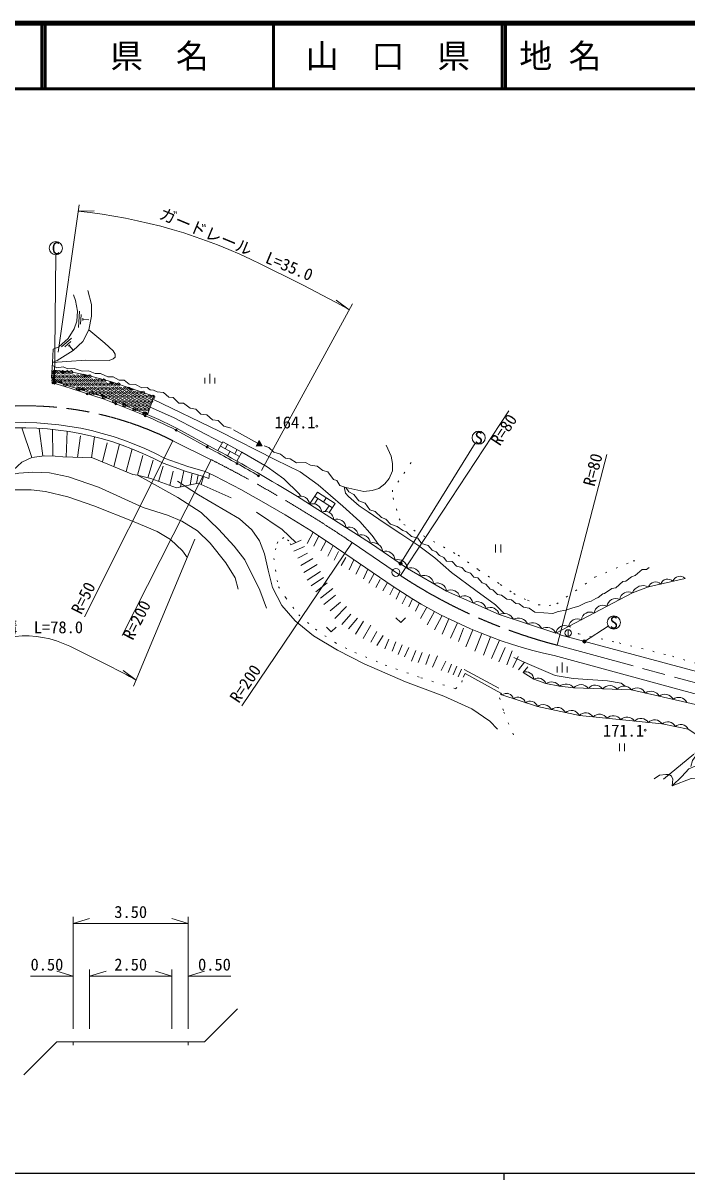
# Model space of a CAD drawing. Units: millimetres, scale not verified, with parts at other scales. Extents: x 40000 to 680000, y 20000 to 380000.
# Drawn here: x 294884 to 395870, y 204000 to 380000 of the extents above; entities that cross this region are included whole.
import ezdxf
from ezdxf.enums import TextEntityAlignment as Align

# ---------------------------------------------------------------- set-up
doc = ezdxf.new("R2010")
doc.units = ezdxf.units.MM
doc.header["$LTSCALE"] = 1000
doc.header["$PDMODE"] = 32
doc.header["$PDSIZE"] = 500
for name, pattern in [('CHAIN', [18.5, 12, -1.5, 3.5, -1.5]), ('DASHED', [7.5, 6, -1.5]), ('DOTTED', [1.75, 0.25, -1.5])]:
    doc.linetypes.add(name, pattern=pattern)
for name, color, linetype, lineweight in [('M-BGD', 7, 'Continuous', 13), ('M-BMK', 2, 'CHAIN', 13), ('M-BMK-SRVR', 3, 'Continuous', 13), ('M-STR-HTXT', 7, 'Continuous', 13), ('M-STR-STRC', 7, 'Continuous', 13), ('M-TTL', 2, 'Continuous', 140), ('M-TTL-BAND', 7, 'Continuous', 25), ('M-TTL-LINE', 7, 'Continuous', 50)]:
    doc.layers.add(name, color=color, linetype=linetype, lineweight=lineweight)
doc.layers.add('M-TTL-TXT', color=7, linetype='Continuous')
doc.styles.add('ＭＳ ゴシック', font='')
doc.styles.get('ＭＳ ゴシック').set_extended_font_data('MS Gothic')

msp = doc.modelspace()

# ---------------------------------------------------------------- hatches: boundary and pattern name
at = {"layer": 'M-BGD'}
for points in [[(300637, 327077), (301260, 327018, -0.84072)], [(304034, 326576), (304648, 326454, -0.84072)], [(299240, 325283, -1), (299540, 325283, -1)], [(300806, 325145), (300209, 325336, -0.84072)], [(304221, 324058), (303624, 324247, -0.84072)], [(308103, 325481), (308696, 325284, -0.84072)], [(311060, 324498), (311653, 324300, -0.84072)], [(304467, 323617, -1), (304767, 323617, -1)], [(307237, 323100), (306641, 323289, -0.84072)], [(308818, 322082, -1), (309118, 322082, -1)], [(310533, 321772), (309953, 322007, -0.84072)], [(313800, 320432), (313223, 320675, -0.84072)], [(313283, 320261, -1), (313583, 320261, -1)], [(318034, 318060, -1), (318334, 318060, -1)], [(322728, 315511, -1), (323028, 315511, -1)], [(330319, 315647), (331261, 315691), (330808, 316519)], [(327274, 313004, -1), (327574, 313004, -1)], [(330556, 311131, -1), (330856, 311131, -1)]]:
    msp.add_hatch(color=256, dxfattribs=at).paths.add_polyline_path(points)
at = {"layer": 'M-STR-HTXT'}
for points in [[(299850, 325496, -1), (299490, 325149, -1)], [(352545, 297819, -0.41421), (352355, 297520, -0.41421), (352057, 297709, -1)], [(380527, 285869, -1), (380040, 285980, -0.41421), (380339, 286169, -0.41421)]]:
    msp.add_hatch(color=256, dxfattribs=at).paths.add_polyline_path(points)

# ---------------------------------------------------------------- linework, layer by layer
at = {"layer": 'M-BGD'}
for p, q in [((303436, 336197), (303291, 333702)), ((303706, 335681), (303619, 334183)), ((303972, 335089), (303952, 334740)), ((303962, 334915), (304870, 334862)), ((302231, 332057), (300734, 330731)), ((302131, 331567), (301232, 330771)), ((301985, 331037), (301775, 330852)), ((301880, 330945), (302515, 330227)), ((301260, 327018), (300637, 327077)), ((304648, 326454), (304034, 326576)), ((322531, 325151), (322531, 326051)), ((323281, 325151), (323281, 326651)), ((324031, 325151), (324031, 326051)), ((300209, 325336), (300806, 325145)), ((303624, 324247), (304221, 324058)), ((308696, 325284), (308103, 325481)), ((311653, 324300), (311060, 324498)), ((306641, 323289), (307237, 323100)), ((309953, 322007), (310533, 321772)), ((313223, 320675), (313800, 320432)), ((296228, 313930), (294676, 318419)), ((297868, 314142), (297332, 318342)), ((299388, 314128), (299331, 318182)), ((301409, 313975), (301564, 317897)), ((303178, 313930), (303598, 317207)), ((305272, 313876), (305754, 317056)), ((318184, 318060), (324121, 314836)), ((324264, 315100), (318323, 318326)), ((330564, 316083), (326902, 318140)), ((306976, 313235), (307683, 316129)), ((308664, 312540), (309529, 315938)), ((310558, 311760), (311459, 315226)), ((327803, 314051), (324916, 315649)), ((325638, 315250), (326001, 315906)), ((327081, 314451), (327444, 315107)), ((330808, 316519), (330319, 315647)), ((331261, 315691), (330319, 315647)), ((331261, 315691), (330808, 316519)), ((312295, 311219), (313072, 314197)), ((313861, 310811), (314659, 313489)), ((325251, 314551), (325254, 314556)), ((325973, 314151), (326359, 314850)), ((326694, 313752), (326696, 313756)), ((315503, 310267), (316203, 312606)), ((317198, 309660), (317716, 311835)), ((318850, 309423), (319353, 311892)), ((320305, 309743), (320600, 311517)), ((321243, 309949), (321503, 311267)), ((321973, 309818), (322320, 311042)), ((339218, 306851), (339746, 307666)), ((339242, 307992), (341929, 306254)), ((340586, 307123), (341004, 307770)), ((340855, 305698), (341425, 306580)), ((335599, 300605), (337180, 301325)), ((338079, 300812), (339002, 302537)), ((339136, 300434), (339863, 301979)), ((340197, 299697), (340989, 301237)), ((336064, 299670), (337676, 300369)), ((336669, 298571), (338175, 299377)), ((341257, 298889), (342075, 300509)), ((342216, 298314), (342882, 299632)), ((351206, 294269), (343817, 299314)), ((366763, 300662), (366763, 299462)), ((367563, 300662), (367563, 299462)), ((337115, 297488), (338949, 298527)), ((337592, 296402), (339628, 297652)), ((343283, 297472), (343994, 298713)), ((344467, 296819), (345217, 298359)), ((345514, 296134), (346260, 297646)), ((338113, 295245), (340122, 296564)), ((346660, 295459), (347309, 296930)), ((347488, 294807), (348300, 296254)), ((338691, 294369), (340562, 295636)), ((339419, 293492), (341122, 294819)), ((340142, 292511), (341986, 293978)), ((348562, 294146), (349196, 295329)), ((349610, 293610), (350314, 294878)), ((350689, 292996), (351290, 294213)), ((340636, 291537), (342386, 292963)), ((351648, 292361), (352221, 293595)), ((352553, 291669), (353202, 292967)), ((353577, 291199), (354148, 292382)), ((341591, 290584), (343163, 291919)), ((342292, 289410), (344079, 291262)), ((354581, 290509), (355170, 291774)), ((355345, 289437), (356294, 291131)), ((356359, 288440), (357458, 290493)), ((343379, 288502), (344752, 290081)), ((344405, 287823), (345763, 289446)), ((345469, 287032), (346687, 288987)), ((357495, 287687), (358620, 289885)), ((358629, 287027), (359640, 289373)), ((359901, 286444), (360969, 288736)), ((346643, 286353), (347787, 288397)), ((347811, 285835), (348719, 287443)), ((361108, 285926), (361872, 287936)), ((362235, 285121), (363321, 287692)), ((363614, 284468), (364677, 287135)), ((377795, 287706), (377795, 286706)), ((348719, 285289), (349649, 286845)), ((349900, 284787), (350528, 286277)), ((351009, 284424), (351570, 285862)), ((351947, 283959), (352552, 285427)), ((364922, 283845), (365970, 286635)), ((366120, 283344), (367341, 286136)), ((352921, 283575), (353549, 284992)), ((353964, 282932), (354621, 284563)), ((355012, 282741), (355581, 284253)), ((356164, 282401), (356732, 283921)), ((357192, 281987), (357931, 283750)), ((367273, 282806), (368224, 284988)), ((368461, 282353), (369299, 284491)), ((369409, 281968), (370207, 283611)), ((419830, 271807), (375676, 283761)), ((358492, 281485), (359193, 282939)), ((359534, 281174), (360081, 282451)), ((360292, 280842), (360851, 282140)), ((361069, 280542), (361602, 281716)), ((370238, 281584), (371154, 282774)), ((376144, 281206), (376144, 282106)), ((376894, 281206), (376894, 282706)), ((377644, 281206), (377644, 282106)), ((385605, 270414), (385605, 269214)), ((386405, 270414), (386405, 269214)), ((327500, 230000), (322500, 225000)), ((300000, 225000), (295000, 220000)), ((300000, 225000), (322500, 225000)), ((302500, 225000), (302500, 224500)), ((320000, 225000), (320000, 224500))]:
    msp.add_line(p, q, dxfattribs=at)
at = {"layer": 'M-BGD', "linetype": 'DASHED'}
msp.add_line((362009, 281676), (368770, 277971), dxfattribs=at)
at = {"layer": 'M-BGD'}
for points in [[(299482, 325568), (299220, 326069), (299367, 328383), (300057, 328651), (302478, 330193), (303986, 331575), (304885, 333319), (305263, 335438), (305261, 337209), (304752, 339329)], [(299367, 328383), (299455, 330414), (300320, 330765), (301726, 332010), (302664, 333472), (303045, 334645), (303133, 336164), (302876, 337813), (302530, 338681)], [(299367, 328383), (301543, 328539), (304444, 328707), (307955, 328658), (308598, 328903), (308898, 329199), (308896, 329648), (308570, 330151), (307330, 331301), (304885, 333319)], [(299338, 327926), (300018, 327551), (300983, 327712), (301701, 327382), (302659, 327465), (303866, 327040), (304843, 327115), (305855, 326694), (306655, 326687), (307776, 326168), (308568, 326198), (309520, 325668), (310264, 325657), (311019, 325093), (312005, 325036), (312952, 324495), (313737, 324559), (314204, 324194), (314711, 324149), (315260, 323882), (316244, 323792), (317065, 323085), (317730, 323036), (318549, 322195), (319272, 322171), (320298, 321431), (321154, 321263), (321899, 320521), (322827, 320386), (323696, 319630), (324541, 319548), (325444, 318683), (326545, 318383)], [(299482, 325568), (299569, 327180), (302327, 326916), (304647, 326454), (308156, 325463), (314787, 323259), (313809, 320426)], [(299390, 325283), (302015, 324444), (307220, 322791), (312537, 320637)], [(312650, 320914), (307321, 323073), (302106, 324729), (299482, 325568)], [(314628, 322798), (324720, 317898), (333269, 313573), (337037, 311709), (339770, 309728), (343510, 306497), (346119, 304165), (347968, 302029), (348956, 300697)], [(314200, 321557), (317776, 319989), (325177, 316121)], [(324531, 314954), (325279, 316306), (328166, 314707), (327416, 313352)], [(331546, 315681), (332257, 315427), (333019, 314733), (334043, 314420), (334794, 313798), (335510, 313682), (336476, 313095), (337863, 313128), (338591, 312762), (339611, 312612), (340491, 311949), (341248, 311754), (342110, 310571), (342631, 310405), (343068, 309667), (343988, 309324), (344434, 308701), (345194, 308295), (345953, 307308), (346910, 306965), (347649, 305972), (348461, 305714), (349403, 304776), (350074, 304503), (350783, 303785), (351807, 303421), (352650, 302796), (353208, 302605), (353955, 301869), (354916, 301637), (355500, 300841), (356508, 300541), (357133, 299825), (357744, 299533), (358257, 299014), (358881, 298702), (359297, 298150), (360150, 298063), (360813, 297401), (361612, 297186), (362197, 296582), (362970, 296329), (363473, 295722), (364077, 295585), (364747, 294838), (365266, 294631), (365936, 293884), (366345, 293786), (367060, 293040), (367646, 292953), (368484, 292363), (369166, 292246), (369823, 291694), (370331, 291646), (371014, 291127), (371884, 290977), (372735, 290354), (375473, 290177), (376292, 290476), (377477, 290684), (378523, 291048), (379452, 291282), (380550, 291866), (381300, 292056), (382002, 292478), (382365, 292589), (383061, 293147), (383353, 293212), (384438, 293985), (385065, 294086), (386143, 295027), (386585, 295118), (387443, 295742), (388014, 295936), (389088, 296880), (389738, 296873), (390115, 297198)], [(343988, 309324), (346713, 308727), (347997, 308884), (348998, 309200), (349928, 309896), (350597, 310703), (351073, 311865), (351061, 312987), (350885, 314123), (350114, 315807)], [(289534, 309840), (290333, 310263), (293364, 312007), (294701, 313184), (296228, 313930), (298122, 314175), (299748, 314114), (300930, 313987), (305426, 313872), (311564, 311346), (312295, 311219), (314324, 310690), (318236, 309289), (321539, 310014), (326523, 307767)], [(322605, 311793), (319951, 312526), (316496, 313782)], [(328166, 314707), (332010, 312498), (334528, 310664), (336889, 308390), (337091, 308058)], [(291720, 311061), (294246, 311517), (296341, 311691), (298906, 311556), (301782, 310979), (306374, 309377), (313154, 306295), (316847, 305123), (319039, 304211), (321401, 302746), (323355, 300891), (325747, 297870), (327151, 295587), (327585, 293876)], [(316169, 313049), (319707, 311763), (322320, 311042), (323114, 310739), (323251, 311474)], [(312295, 311219), (313486, 310569), (318428, 307806), (321946, 305556), (324584, 303009), (327013, 300432), (328616, 298352), (330880, 293724), (331891, 290961)], [(318383, 310302), (321553, 308217), (327803, 304558), (329672, 302896), (330839, 301230), (331602, 299268), (332185, 296747), (332837, 294122), (334253, 291369), (336271, 289058), (339076, 286764), (342707, 284571), (346761, 282499), (353075, 279786), (358916, 277592), (363162, 275653), (365903, 273772), (367054, 272577)], [(286821, 307910), (290107, 308677), (293106, 308977), (296131, 308974), (298295, 308715), (301707, 307923), (305616, 306560), (311796, 304121), (315301, 302659), (317319, 301414), (319136, 299685), (319907, 298629)], [(341459, 305527), (342347, 306901), (339661, 308639), (338468, 306796)], [(343715, 309426), (343941, 308480), (344400, 307972), (346005, 306537), (347365, 305653), (349807, 303975), (352339, 302316), (355073, 300472), (357518, 298637), (360053, 296393), (363738, 293696), (366745, 291489), (368054, 290190)], [(395601, 295510), (390041, 294220), (387598, 293329), (375935, 287161), (367313, 290003), (359320, 293567), (353361, 297039), (347714, 300900), (336619, 307975)], [(330392, 305582), (334278, 302931), (336390, 300965)], [(351575, 289524), (352325, 288824), (353075, 289524)], [(341018, 288107), (341768, 287407), (342518, 288107)], [(376039, 287216), (376763, 286872), (419267, 275442)], [(369536, 283497), (371596, 282576), (375854, 280750), (378557, 280281), (383797, 279918), (385874, 279568), (386500, 279111)], [(371680, 282045), (370974, 281204), (372568, 280171), (374411, 279499), (376512, 279103), (378666, 278846), (387462, 278544), (400074, 275693)], [(396452, 266901), (396739, 267798), (398399, 270139), (398646, 270740), (398603, 270912), (396056, 272574), (392103, 273374), (379511, 274649), (373123, 276006), (367705, 277774), (367582, 278071), (362147, 281022), (361845, 280466)], [(407017, 260912), (404667, 262620), (403243, 263576), (401477, 264437), (400083, 264878), (399281, 265022), (398443, 265121), (396522, 265045), (393646, 263975), (395094, 265361), (396184, 266561), (397122, 266935), (399045, 267063), (400464, 267006), (402257, 266357), (404184, 265201), (407115, 263200), (411003, 260998), (412413, 259980), (412987, 259102)], [(390902, 265004), (391708, 265557), (392674, 265692), (393156, 265664), (393547, 265448), (393731, 264945), (393646, 263975)]]:
    msp.add_lwpolyline(points, dxfattribs=at)
at = {"layer": 'M-BGD', "linetype": 'DOTTED'}
for points in [[(353925, 313149), (352034, 310362), (351063, 308950), (351179, 307756), (352115, 304596), (352789, 303719), (355779, 301995), (361085, 299053), (364179, 296825), (367489, 294589), (369542, 293192), (371620, 292184), (373317, 291484), (374911, 291384), (376064, 291652), (381870, 295682), (387701, 298163), (388940, 298374)], [(335599, 300605), (335320, 301219), (334565, 301728), (333638, 301062), (333308, 300088), (333040, 298564), (333523, 295217), (333753, 294219), (334850, 292554), (336811, 289966), (339362, 287780), (342344, 285742), (345350, 284222), (349964, 282334), (355408, 280398), (360681, 278729), (361640, 279727), (361845, 280466)], [(377971, 288237), (379406, 287080), (385576, 285688), (393663, 283680), (400590, 281538), (407063, 279949), (412535, 278812), (415954, 277866), (417274, 277967)], [(367582, 278071), (367372, 277332), (368025, 275171), (369594, 271431)]]:
    msp.add_lwpolyline(points, dxfattribs=at)
at = {"layer": 'M-BGD', "linetype": 'DASHED'}
msp.add_lwpolyline([(392291, 264958), (397084, 268866), (402706, 276443)], dxfattribs=at)
at = {"layer": 'M-BGD'}
for centre, radius in [((299390, 325283), 150), ((304617, 323617), 150), ((308968, 322082), 150), ((313433, 320261), 150), ((339563, 318662), 150), ((318184, 318060), 150), ((322878, 315511), 150), ((327424, 313004), 150), ((330706, 311131), 150), ((377795, 287206), 500), ((389532, 272412), 150)]:
    msp.add_circle(centre, radius, dxfattribs=at)
for centre, radius, start, end in [((300953, 327102), 318, 184.42641, 344.64414), ((304351, 326568), 318, 178.62809, 338.84583), ((300491, 325188), 318, 352.16495, 152.38268), ((303906, 324100), 318, 352.26988, 152.48761), ((308417, 325434), 318, 171.49842, 331.71615), ((311374, 324451), 318, 171.49842, 331.71615), ((306923, 323142), 318, 352.26988, 152.48761), ((310223, 321839), 318, 347.83869, 148.05642), ((280627, 243204), 83750, 63.35634, 67.60389), ((280627, 243204), 84050, 63.35302, 67.60451), ((313491, 320503), 318, 347.00815, 147.22588), ((294676, 272722), 46498, 62.0131, 128.83096), ((294676, 272722), 45698, 61.94316, 128.8874), ((173012, 38549), 315211, 58.73205, 61.32469), ((173012, 38549), 314911, 59.94981, 61.32461), ((251199, 166138), 162216, 55.18295, 63.88388), ((337091, 306676), 1382, 4.97557, 109.97928), ((338940, 305497), 1382, 4.97557, 109.97928), ((340790, 304318), 1382, 4.97557, 109.97928), ((342639, 303139), 1382, 4.97557, 109.97928), ((344488, 301960), 1382, 4.97557, 109.97928), ((346337, 300781), 1382, 4.97557, 109.97928), ((348118, 299471), 1485, 5.49338, 105.7749), ((350000, 298184), 1485, 5.49338, 105.7749), ((351883, 296896), 1485, 5.49338, 105.7749), ((353894, 295670), 1469, 8.27065, 111.26939), ((355880, 294513), 1469, 8.27065, 111.26939), ((394806, 294729), 1114, 44.47435, 161.64594), ((390852, 352847), 70733, 235.90924, 257.61057), ((357866, 293355), 1469, 8.27065, 111.26939), ((389224, 292665), 1756, 62.27387, 157.80753), ((391099, 293869), 1114, 44.47435, 161.64594), ((392952, 294299), 1114, 44.47435, 161.64594), ((360011, 292431), 1330, 10.61254, 121.33382), ((362009, 291540), 1330, 10.61254, 121.33382), ((385037, 291116), 1336, 62.50195, 173.24145), ((386981, 292144), 1336, 62.50195, 173.24145), ((364008, 290649), 1330, 10.61254, 121.33382), ((366006, 289758), 1330, 10.61254, 121.33382), ((383093, 290088), 1336, 62.50195, 173.24145), ((368054, 288626), 1564, 25.22315, 118.28237), ((370209, 287916), 1564, 25.22315, 118.28237), ((372365, 287205), 1564, 25.22315, 118.28237), ((379205, 288032), 1336, 62.50195, 173.24145), ((381149, 289060), 1336, 62.50195, 173.24145), ((374520, 286494), 1564, 25.22315, 118.28237), ((377261, 287003), 1336, 62.50195, 173.24145), ((371415, 280138), 1154, 1.66398, 112.45741), ((373221, 279099), 1256, 18.57642, 121.31851), ((375262, 278241), 1518, 34.56702, 124.08489), ((377469, 277968), 1484, 36.27974, 130.14117), ((379736, 277954), 1393, 35.87064, 140.19981), ((381935, 277879), 1393, 35.87064, 140.19981), ((384134, 277804), 1393, 35.87064, 140.19981), ((386333, 277728), 1393, 35.87064, 140.19981), ((388319, 277450), 1390, 26.43179, 128.08813), ((390421, 276975), 1390, 26.43179, 128.08813), ((368419, 276895), 1132, 14.79178, 129.06863), ((370228, 276317), 1124, 14.35145, 129.50896), ((372035, 275734), 1122, 14.0717, 129.78871), ((374011, 274950), 1380, 25.93642, 130.06529), ((392523, 276500), 1390, 26.43179, 128.08813), ((394625, 276025), 1390, 26.43179, 128.08813), ((376141, 274498), 1380, 25.93642, 130.06529), ((378270, 274045), 1380, 25.93642, 130.06529), ((380477, 273714), 1344, 32.50846, 135.93138), ((382576, 273502), 1344, 32.50846, 135.93138), ((384674, 273289), 1344, 32.50846, 135.93138), ((386773, 273077), 1344, 32.50846, 135.93138), ((388872, 272864), 1344, 32.50846, 135.93138), ((390970, 272652), 1344, 32.50846, 135.93138), ((392947, 272459), 1244, 24.43902, 132.6922), ((394923, 272060), 1244, 24.43902, 132.6922)]:
    msp.add_arc(centre, radius, start, end, dxfattribs=at)
for p in [(299485, 325625), (299518, 326250), (299552, 326875), (299687, 326875), (299687, 325625), (300000, 326250), (300312, 326875), (300312, 325625), (300625, 326250), (300937, 326875), (300937, 325625), (301250, 326250), (301562, 326875), (301562, 325625), (301875, 326250), (302187, 326875), (302187, 325625), (302500, 326250), (302812, 325625), (303125, 326250), (303437, 325625), (303750, 326250), (304062, 325625), (304375, 326250), (304687, 325625), (305000, 326250), (305312, 325625), (305937, 325625), (306562, 325625), (307187, 325625), (301260, 325000), (301875, 325000), (302500, 325000), (303125, 325000), (303222, 324375), (303437, 324375), (303750, 325000), (304062, 324375), (304375, 325000), (304687, 324375), (305000, 325000), (305190, 323750), (305312, 324375), (305625, 325000), (305625, 323750), (305937, 324375), (306250, 325000), (306250, 323750), (306562, 324375), (306875, 325000), (306875, 323750), (307187, 324375), (307500, 325000), (307500, 323750), (307812, 324375), (308125, 325000), (308125, 323750), (308437, 324375), (308750, 325000), (308750, 323750), (309062, 324375), (309375, 325000), (309375, 323750), (309687, 324375), (310000, 323750), (310312, 324375), (310625, 323750), (310937, 324375), (311250, 323750), (311875, 323750), (312500, 323750), (313125, 323750), (307157, 323125), (307187, 323125), (307812, 323125), (308437, 323125), (308736, 322500), (308750, 322500), (309062, 323125), (309375, 322500), (309687, 323125), (310000, 322500), (310279, 321875), (310312, 323125), (310312, 321875), (310625, 322500), (310937, 323125), (310937, 321875), (311250, 322500), (311562, 323125), (311562, 321875), (311875, 322500), (312187, 323125), (312187, 321875), (312500, 322500), (312812, 323125), (312812, 321875), (313125, 322500), (313437, 323125), (313437, 321875), (313750, 322500), (314062, 323125), (314062, 321875), (314375, 322500), (314687, 323125), (311821, 321250), (311875, 321250), (312500, 321250), (313125, 321250), (313338, 320625), (313437, 320625), (313750, 321250)]:
    msp.add_point(p, dxfattribs=at)
at = {"layer": 'M-BMK'}
for p, q in [((317675, 316465), (323510, 313576)), ((344945, 300966), (352305, 295940)), ((376115, 285355), (420214, 273368))]:
    msp.add_line(p, q, dxfattribs=at)
for centre, radius, start, end in [((295256, 271772), 50000, 63.36045, 128.6222), ((233012, 135222), 200000, 55.96728, 63.09645), ((396276, 362772), 80000, 236.6578, 255.40274)]:
    msp.add_arc(centre, radius, start, end, dxfattribs=at)
at = {"layer": 'M-BMK-SRVR'}
msp.add_circle((351599, 296423), 600, dxfattribs=at)
at = {"layer": 'M-STR-HTXT'}
for p, q in [((300197, 329960), (303398, 352362)), ((303257, 351371), (305710, 351465)), ((299670, 325322), (299856, 344763)), ((331138, 343274), (336800, 340472)), ((331133, 311916), (344977, 337274)), ((344498, 336396), (342536, 337872)), ((352305, 295940), (368794, 321002)), ((317675, 316465), (304223, 289649)), ((352301, 297764), (363667, 316072)), ((323510, 313576), (309935, 286822)), ((376115, 285355), (383675, 314386)), ((321015, 301487), (311693, 279116)), ((344945, 300966), (328155, 276104)), ((380284, 285925), (383913, 288257)), ((307984, 282208), (301981, 285180)), ((312080, 280044), (310108, 281507)), ((302500, 227000), (302500, 244000)), ((302500, 243000), (305000, 243750)), ((302500, 243000), (320000, 243000)), ((320000, 243000), (317500, 243750)), ((320000, 227000), (320000, 244000)), ((305000, 227000), (305000, 236000)), ((317500, 227000), (317500, 236000)), ((302500, 235000), (296000, 235000)), ((302500, 235000), (300000, 235750)), ((305000, 235000), (307500, 235750)), ((305000, 235000), (317500, 235000)), ((317500, 235000), (315000, 235750)), ((320000, 235000), (322500, 235750)), ((320000, 235000), (326500, 235000))]:
    msp.add_line(p, q, dxfattribs=at)
for centre in [(299670, 325322), (352301, 297764), (380284, 285925)]:
    msp.add_circle(centre, 250, dxfattribs=at)
for centre, radius, start, end in [((295256, 271772), 80000, 63.35091, 84.26007), ((233208, 135532), 229634, 61.01097, 63.18451), ((295256, 271772), 15000, 63.36045, 128.6222), ((227175, 124337), 177352, 61.39709, 62.89375)]:
    msp.add_arc(centre, radius, start, end, dxfattribs=at)
at = {"layer": 'M-STR-STRC'}
for centre in [(299866, 345763), (364194, 316921), (384754, 288798)]:
    msp.add_circle(centre, 1000, dxfattribs=at)
at = {"layer": 'M-TTL'}
msp.add_line((680000, 380000), (40000, 380000), dxfattribs=at)
at = {"layer": 'M-TTL-BAND'}
for p, q in [((40000, 205000), (579000, 205000)), ((368000, 205000), (368000, 204000))]:
    msp.add_line(p, q, dxfattribs=at)
at = {"layer": 'M-TTL-LINE'}
for p, q in [((297750, 380000), (297750, 370000)), ((298250, 380000), (298250, 370000)), ((333000, 380000), (333000, 370000)), ((367750, 380000), (367750, 370000)), ((368250, 380000), (368250, 370000)), ((40000, 370000), (680000, 370000))]:
    msp.add_line(p, q, dxfattribs=at)

# ---------------------------------------------------------------- texts
at = {"layer": 'M-BGD', "style": 'ＭＳ ゴシック'}
for s, p in [('164.1', (333141, 319254)), ('171.1', (383112, 272370))]:
    msp.add_text(s, height=1833, dxfattribs=at).set_placement(p, align=Align.MIDDLE_LEFT)
at = {"layer": 'M-STR-HTXT', "style": 'ＭＳ ゴシック'}
msp.add_text('ガードレール\u3000L=35.0', height=1833, rotation=337.417, dxfattribs=at).set_placement((326754, 345008), align=Align.BOTTOM_CENTER)
for s, rotation, p in [('R=80', 56.658, (365877, 316567)), ('R=200', 63.096, (309935, 286822))]:
    msp.add_text(s, height=1833, rotation=rotation, dxfattribs=at).set_placement(p, align=Align.TOP_LEFT)
for s, rotation, p in [('R=80', 75.403, (382342, 309266)), ('R=50', 63.36, (304223, 289649)), ('R=200', 55.967, (328155, 276104))]:
    msp.add_text(s, height=1833, rotation=rotation, dxfattribs=at).set_placement(p, align=Align.BOTTOM_LEFT)
for s, p in [('側\u3000溝\u3000L=78.0', (295256, 286617)), ('3.50', (311250, 243300)), ('2.50', (311250, 235300))]:
    msp.add_text(s, height=1833, dxfattribs=at).set_placement(p, align=Align.BOTTOM_CENTER)
msp.add_text('0.50', height=1833, dxfattribs=at).set_placement((301000, 235300), align=Align.BOTTOM_RIGHT)
msp.add_text('0.50', height=1833, dxfattribs=at).set_placement((321500, 235300), align=Align.BOTTOM_LEFT)
at = {"layer": 'M-STR-STRC', "style": 'ＭＳ ゴシック'}
for s, p in [('C', (299866, 345763)), ('S', (364194, 316921)), ('S', (384754, 288798))]:
    msp.add_text(s, height=1833, dxfattribs=at).set_placement(p, align=Align.MIDDLE_CENTER)
at = {"layer": 'M-TTL-TXT', "style": 'ＭＳ ゴシック'}
for s, p in [('県\u3000名', (315625, 375000)), ('山\u3000口\u3000県', (350375, 375000))]:
    msp.add_text(s, height=3666, dxfattribs=at).set_placement(p, align=Align.MIDDLE_CENTER)
msp.add_text('地 名', height=3666, dxfattribs=at).set_placement((370380, 375000), align=Align.MIDDLE_LEFT)

doc.saveas('drawing.dxf')
